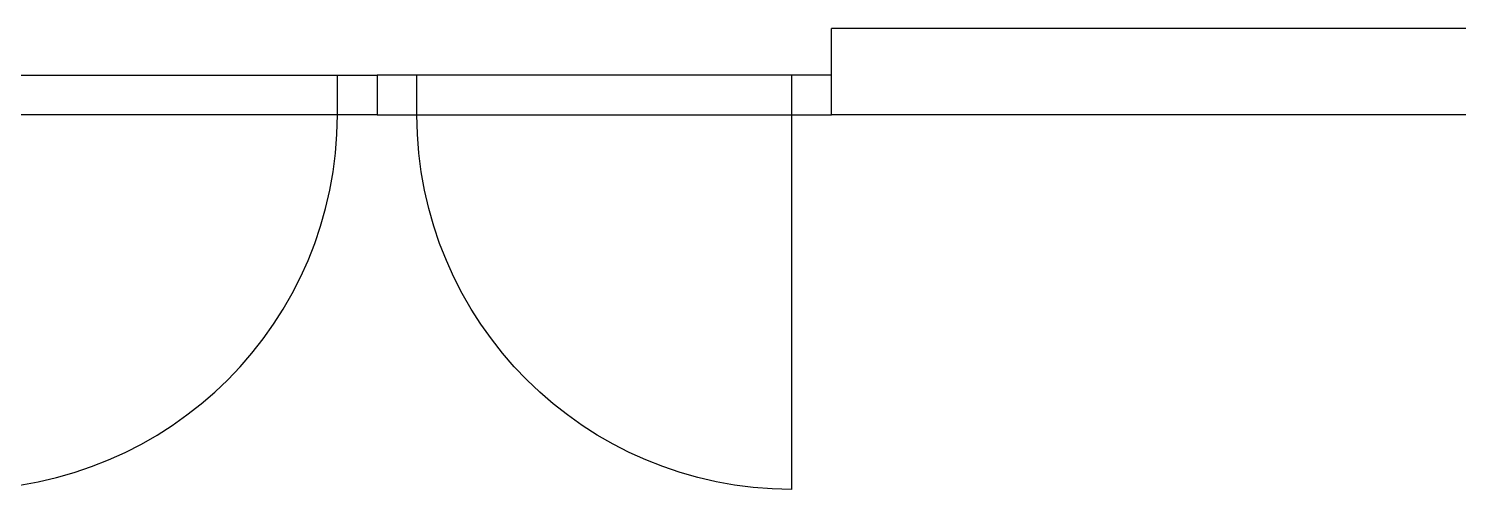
# Model space of a CAD drawing. Header units: millimetres. Extents: x -112665 to -16847, y 30630 to 100849.
# Drawn here: x -91588 to -89069, y 43119 to 43931 of the extents above; entities that cross this region are included whole.
import ezdxf

# ---------------------------------------------------------------- set-up
doc = ezdxf.new("R2010")
doc.units = ezdxf.units.MM
doc.layers.add('door', color=251, linetype='Continuous')
doc.layers.add('wall', color=5, linetype='Continuous')

# ---------------------------------------------------------------- blocks, each defined once
blk = doc.blocks.new('Door80')
for points in [[(-70, 0), (-70, 730)], [(-730, 70), (-730, 0)]]:
    blk.add_lwpolyline(points)
blk.add_lwpolyline([(-800, 0), (-800, 70), (0, 70), (0, 0)], close=True)
blk.add_arc((-70, 70), 660, 90, 180)

msp = doc.modelspace()

# ---------------------------------------------------------------- linework, layer by layer
at = {"layer": 'wall'}
for p, q in [((-90173.6, 43778.9), (-90173.6, 43930.9)), ((-88143.1, 43930.9), (-90173.6, 43930.9)), ((-88943.1, 43778.9), (-90173.6, 43778.9))]:
    msp.add_line(p, q, dxfattribs=at)

# ---------------------------------------------------------------- block references
at = {"layer": 'door', "rotation": 180}
msp.add_blockref('Door80', (-91773.6, 43848.9), dxfattribs=at)
at = {"layer": 'door', "xscale": -1, "rotation": 180}
msp.add_blockref('Door80', (-90173.6, 43848.9), dxfattribs=at)

doc.saveas('drawing.dxf')
